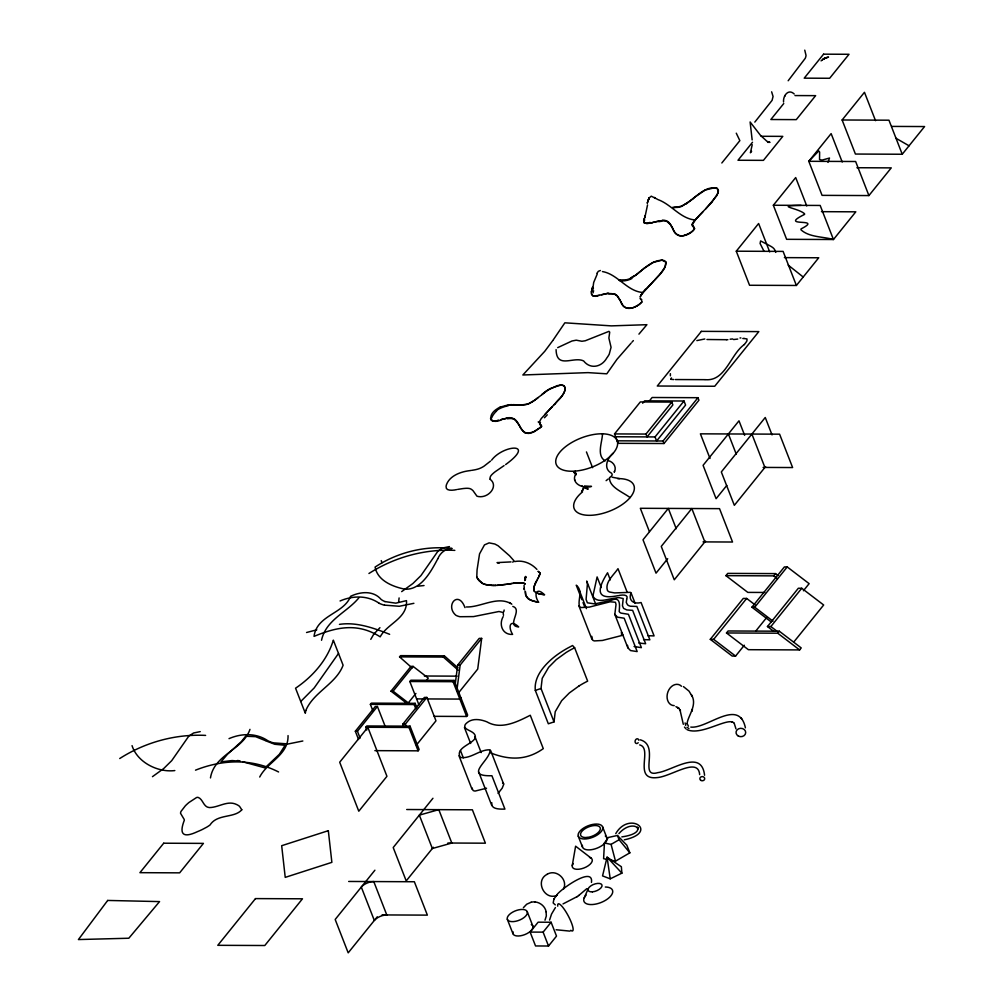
<?xml version="1.0" encoding="UTF-8"?>
<svg xmlns="http://www.w3.org/2000/svg" width="1003" height="1003" viewBox="0 0 1003 1003"><rect width="100%" height="100%" fill="white"/><g stroke="black" fill="none" stroke-linecap="round" stroke-linejoin="round"><path stroke-width="1.5" d="M524.042 585.301L524.293 589.062M687.13 723.827C687.281 716.969 697.373 705.598 691.97 695.831M650.107 222.428A10.343 3.686 -25.3 0 1 644.327 222.954L643.638 220.572L645.18 216.56M490.53 418.213C490.216 421.937 495.407 421.323 497.889 420.395M670.756 379.084L671.496 377.905M670.38 373.668L670.38 375.812M471.886 787.769L473.077 790.464A7.911 3.761 -21.3 0 0 475.159 791.054L486.543 788.233M491.545 585.401L485.515 584.511A32.134 15.283 -21.3 0 1 481.728 582.944L478.732 580.424L476.776 576.913L477.064 569.955L479.547 553.869L484.474 544.892L489.113 542.874L494.843 544.015L498.115 545.77L509.562 555.8L513.925 560.727L512.796 562.232M575.91 474.858L575.973 473.24L575.998 474.557L573.566 472.049M547.074 874.365C556.126 868.523 568.538 879.593 563.41 889.285M557.279 895.203C544.579 901.208 534.474 880.534 547.199 874.29M611.04 860.235L615.491 861.163L629.834 852.838L626.825 845.203L617.409 835.461L608.357 837.48L604.445 842.996L603.605 858.681L606.577 859.308M624.292 839.837C659.573 832.327 629.42 810.161 615.754 833.631M288.049 735.6C288.588 755.121 267.325 761.879 259.714 777.024M398.617 602.113L399.106 597.938M503.493 615.29L503.13 612.482L498.955 611.504L473.516 616.594L459.963 616.72A26.04 12.387 -21.3 0 1 455.801 615.215C444.856 605.774 458.271 589.413 464.978 607.605M752.225 144.708L750.407 152.782L751.623 151.277M591.457 291.961L592.397 288.776M525.359 578.142L525.597 576.424L525.321 579.935L525.309 579.082M455.111 685.011L457.681 665.064L479.208 638.384L481.678 638.384L477.716 669.076L458.158 693.324M456.791 691.155L460.151 665.077L481.678 638.384M592.685 289.365L593.701 282.432L597.236 274.032M645.004 216.861L647.549 204.888M783.544 101.993C782.917 95.912 788.283 88.289 794.238 93.981M591.783 636.316L592.572 640.064A9.315 4.426 -21.3 0 0 594.453 640.917L602.427 640.466L623.139 635.162M544.993 920.215L546.322 915.977L546.108 911.652M491.796 802.713C490.442 809.634 500.535 809.158 504.923 809.108L491.909 775.733C462.408 776.523 491.019 760.136 490.003 749.83C480.224 749.379 472.087 757.967 462.145 757.679A7.911 3.761 -21.3 0 1 460.076 757.089C455.5 747.624 471.861 744.527 475.284 738.007C476.663 730.046 462.157 730.949 465.191 724.642A10.569 5.028 -21.3 0 1 466.796 722.937C472.338 717.91 480.487 719.314 486.844 721.809C501.011 730.146 517.222 721.859 530.274 715.264L543.287 748.639C526.262 760.788 508.772 760.048 490.78 752.965M549.556 920.077L551.537 914.084L555.424 907.565M602.49 433.81C602.339 441.984 596.196 455.437 605.16 460.878M575.872 474.281L576.061 473.441C569.817 483.471 583.495 489.276 591.494 486.392L584.536 485.991M572.249 865.576L575.609 846.181L591.181 858.154M525.459 577.377L525.296 578.267L525.61 576.7L524.682 580.637M503.794 611.78L504.158 610.012M643.675 220.021L644.402 218.265M644.691 217.312L644.829 216.811M249.973 729.357C243.039 749.931 214.166 754.356 210.467 777.927M647.788 201.177L649.079 198.005L647.286 203.057L649.079 198.005L651.26 196.187L657.329 199.221M503.18 616.594C498.654 624.393 502.302 635.024 512.608 634.41C507.894 626.913 509.787 618.588 518.676 626.888C505.587 626.198 523.303 609.736 512.796 606.414M626.875 598.829C628.781 594.002 621.471 594.917 618.776 595.544M626.699 599.343L626.261 602.414L627.514 604.796A15.12 7.197 -21.3 0 0 630.548 606.238L636.855 606.451L649.869 639.826L643.562 639.626M614.388 471.774C616.933 467.135 613.272 461.844 608.52 460.741M784.998 95.598L784.722 96.351M584.335 486.543L582.868 489.715M321.524 640.265C325.875 619.791 346.9 612.432 358.823 597.888M614.225 472.137L614.626 471.197M584.21 897.873L588.26 888.633M553.894 899.265L553.167 902.976L555.298 904.869M591.469 882.402C593.801 865.276 559.486 890.162 556.991 894.789M618.914 833.618C633.457 816.73 651.311 832.866 621.835 836.878M665.139 266.861L665.879 262.096L662.018 260.203M539.25 575.91L539.89 574.28A13.54 6.432 -21.3 0 0 540.015 573.641A10.381 4.94 -21.3 0 0 540.04 573.189L538.761 576.863L539.188 576.023M535.426 582.994L533.734 588.009L534.323 591.306M535.489 582.868L536.781 580.411M665.052 267.024L660.488 273.656M370.771 639.362L373.806 634.122L379.936 627.677M554.107 898.838L557.141 894.601M553.819 899.403L554.183 898.675M648.653 198.807L649.079 198.005M538.611 577.139L538.272 577.753M538.41 577.502L537.533 579.057M537.696 578.769L534.097 586.341L533.985 590.704A14.995 7.134 -21.3 0 0 534.223 591.168M827.964 162.398L829.494 158.048L822.046 160.104L819.539 159.515L819.627 152.03L818.736 150.977L808.794 161.307L822.071 195.359L868.911 195.572L891.253 167.877L856.901 167.727M532.656 432.356L540.667 427.428L541.457 425.723L540.228 424.419L541.269 425.322M596.885 273.343L598.352 271.311L600.383 270.509M641.005 294.995C637.808 301.916 643.939 289.203 646.308 288.726M581.564 491.771L583.407 488.85L582.166 490.818M641.105 294.844L660.413 273.756M553.129 340.055L564.852 322.816L611.341 325.875L646.897 324.696L638.936 334.137M552.766 340.594L544.742 351.326L522.851 374.984L588.034 372.627L606.802 373.818L616.995 359.3L631.113 343.126M593.437 288.212C588.811 292.249 592.259 298.242 597.324 295.76M523.403 907.677L526.688 904.23L531.151 902.224M541.081 426.939L534.411 431.603L527.992 433.371M338.512 653.442L314.19 687.945L300.737 701.498M695.618 219.544L692.409 224.522L694.577 228.609L693.7 227.292M721.834 162.987L739.85 140.646L736.277 133.186M754.82 122.103L772.084 100.363L773.062 96.501L771.646 91.825M788.17 80.754L805.259 58.312A28.071 13.352 -21.3 0 0 806.023 55.366L804.757 50.15M752.513 142.263L738.007 160.254L763.433 160.355L782.779 136.37L761.164 136.283M783.757 103.535L770.856 119.52L796.282 119.633L815.627 95.649L794.978 95.561M412.108 667.948L399.558 656.877L400.548 655.649L444.342 655.837L458.02 667.923M373.053 711.24L370.37 704.357L371.361 703.141L415.154 703.329L416.759 707.454M784.384 257.621L818.724 257.771L796.395 285.466L749.554 285.266L736.277 251.201L758.619 223.506L769.69 251.891M821.457 211.671L855.797 211.821L833.455 239.516L786.628 239.316L773.351 205.251L795.692 177.556L806.751 205.941M891.792 126.416L924.578 126.554L902.236 154.249L855.409 154.048L842.119 119.984L864.461 92.289L875.531 120.673M358.56 739.499L355.338 731.25L375.323 706.463L377.416 706.476L385.465 727.1M355.338 731.25L357.432 731.25L377.416 706.476M415.906 693.449L408.284 702.89L406.202 702.877L391.007 691.167L411.004 666.393L413.086 666.393L428.281 678.103L426.375 680.473M391.007 691.167L393.101 691.18L413.086 666.393M366.822 730.008L365.756 727.263L366.797 725.971L410.039 726.159L419.154 749.542L418.113 750.833L374.871 750.645M418.865 704.695L409.826 681.513L410.879 680.222L454.121 680.41L467.674 715.177L466.633 716.468L434.199 716.33M649.229 401.112L652.138 397.501L697.963 397.702L698.941 400.21L664.011 443.514L618.187 443.326L614.526 433.923L640.328 401.94L671.772 402.078L672.875 404.911L647.073 436.894L645.97 434.061L671.772 402.078M642.672 403.231L644.603 400.836L684.008 401.012L685.588 405.062L656.614 440.981L655.034 436.932L684.008 401.012M399.558 656.877L443.351 657.065L444.342 655.837M370.37 704.357L414.164 704.545L415.154 703.329M403.946 726.862L402.867 724.103L424.394 697.424L426.864 697.436L435.979 720.818L416.408 745.079M402.867 724.103L405.337 724.116L426.864 697.436M365.756 727.263L408.998 727.451L410.039 726.159M409.826 681.513L453.068 681.689L454.121 680.41M617.209 440.819L663.033 441.007L697.963 397.702M460.891 697.787L459.85 699.078L427.416 698.941M374.909 870.203L335.178 919.475L348.191 952.85L377.266 916.805M432.945 798.263L393.201 847.535L406.215 880.91L433.359 847.259M667.697 558.696L656.025 573.164L643.011 539.79L668.311 508.421L676.235 528.731M726.799 485.427L716.092 498.704L703.078 465.329L738.985 420.821L744.64 435.327M705.498 541.068L674.267 579.797L661.253 546.409L691.819 508.521L704.833 541.896M765.577 466.596L734.334 505.324L721.32 471.949L765.251 417.486L772.034 434.901M764.787 592.46L747.824 592.397L725.921 575.659L727.752 573.39L775.545 573.603L777.977 575.459M744.314 645.242L735.575 656.075L732.19 656.062L710.287 639.337L743.286 598.427L746.671 598.44L755.184 604.947M710.287 639.337L713.672 639.35L746.671 598.44M726.485 632.968L728.09 630.975L779.306 631.2L801.221 647.925L799.617 649.919L748.388 649.693L726.485 632.968L777.701 633.194L799.617 649.919M725.921 575.659L773.714 575.872L775.545 573.603M771.382 622.073L751.911 607.204L784.396 566.921L787.23 566.933L809.133 583.658L803.403 590.767M751.911 607.204L754.732 607.216L787.23 566.933M755.961 630.812L766.631 617.572M773.539 631.188L767.458 626.536L798.338 588.247L801.748 588.272L823.664 604.997L793.737 642.083M767.458 626.536L770.868 626.549L801.748 588.272M530.136 932.088L538.122 922.183L551.098 922.246L556.515 936.112L548.528 946.017L535.539 945.954L530.136 932.088L543.112 932.138L551.098 922.246M777.701 633.194L779.306 631.2M694.903 220.397L698.05 216.836M744.339 344.531C730.322 354.335 725.545 381.641 705.197 379.661M498.065 793.373L502.19 788.182L503.744 784.283L490.617 750.457M695.693 219.469L700.407 214.341M711.842 202.28L717.86 193.416L718.399 190.369L717.283 188.514L718.374 191.56L716.606 195.911L705.761 208.825M558.872 399.595C562.344 396.849 570.093 384.638 560.364 385.165M711.603 202.556L700.583 214.166M558.633 399.858L553.969 404.899M613.297 453.13C607.291 457.932 602.878 468.564 611.391 473.128C613.523 474.921 610.915 476.688 609.473 477.679C609.197 487.257 622.75 492.034 630.097 497.588M633.357 340.594L632.003 342.111M551.086 407.895L541.231 418.577L539.313 421.962L540.178 424.382L539.489 423.592M698.138 216.736L701.649 213.05M545.168 414.101L553.443 405.45M555.198 403.62C558.571 398.83 567.949 392.374 564.137 385.904A8.576 4.075 -21.3 0 0 561.53 385.165L557.392 385.603M646.634 288.413L653.856 280.89M555.023 403.795L554.145 404.71M654.771 279.95C659.297 274.772 665.766 269.694 665.992 262.435M702.927 211.746L702.012 212.686M551.487 407.469L552.377 406.554M586.855 888.62L578.693 895.554M608.169 479.008L606.125 480.663M491.62 460.139C503.055 444.818 536.63 441.972 505.625 464.59M490.505 461.104L484.136 466.094A16.462 7.836 -21.3 0 1 483.358 466.596L482.593 467.047A11.422 5.429 -21.3 0 1 478.945 468.74L478.067 469.028A19.433 9.24 -21.3 0 1 473.215 470.106L471.598 470.382M692.897 198.732L693.85 197.93M693.086 198.569L691.305 200.036M692.584 198.995L694.816 197.127M692.258 199.258L686.177 203.948M694.289 197.566C700.52 192.576 708.77 185.68 717.233 188.464A8.576 4.075 -21.3 0 0 714.625 187.724L705.222 190.031L694.979 197.002M642.534 269.619L639.337 272.264M642.86 269.343L644.001 268.415M541.72 394.58L545.456 391.609M639.174 272.39L637.732 273.568M538.147 397.539L537.006 398.454M691.155 200.174L681.376 206.48A11.309 6.958 -6.9 0 1 678.015 207.358L672.687 207.558M644.164 268.277L653.254 262.397L661.817 260.191M637.569 273.694L636.441 274.584M536.843 398.592L535.865 399.37M821.068 60.87L821.984 60.155M636.266 274.722L633.883 276.452M545.544 391.534L546.622 390.744M822.548 59.415L823.425 58.826M535.238 399.846L528.142 403.983L521.184 405.011M546.71 390.681L557.166 385.654M563.022 903.904L577.264 896.557M577.013 896.732L578.944 895.378M533.483 401.125L549.719 388.738L560.15 385.177M822.435 59.829L824.278 58.675L823.576 59.089M401.664 591.632L412.897 583.52L420.934 575.609L438.035 551.048L442.787 547.964L449.432 546.597M152.469 776.661L163.702 768.549L171.726 760.638L188.827 736.089L193.579 732.992L200.224 731.626M504.083 465.605L495.407 471.573A30.93 14.706 -21.3 0 0 493.94 472.726L492.598 473.917A13.44 6.394 -21.3 0 0 490.693 476.086L490.442 476.588A12.4 5.893 -21.3 0 0 490.154 479.208M532.305 401.902L532.392 401.839A33.688 22.053 -4.8 0 0 533.069 401.338M532.217 401.965L528.368 403.908M579.157 685.851L569.328 692.96L561.68 700.671L555.223 711.704L554.032 721.884L548.328 723.777L535.314 690.403C533.909 677.677 542.949 666.719 551.951 658.883A58.688 27.921 -21.3 0 1 567.823 648.026L572.563 645.531L574.631 647.762L587.645 681.137A53.711 25.539 -21.3 0 0 579.157 685.851M368.941 573.503C394.279 557.254 424.72 548.854 454.823 550.371M119.733 758.531C145.071 742.283 175.512 733.883 205.615 735.4M823.551 58.751L824.453 58.274M604.445 842.996L611.078 844.388L619.102 839.724L629.834 852.838M636.918 305.777C638.836 305.639 643.349 300.135 641.92 301.916C637.168 307.332 625.797 312.397 621.96 303.759M636.83 305.827C631.326 309.588 622.913 309.476 620.819 301.69M557.681 347.652L571.973 340.995L576.261 340.18L581.89 341.271L585.301 340.757L608.921 331.366L609.711 332.118L608.884 338.099L611.065 347.314L609.247 354.159A43.505 20.687 -21.3 0 1 606.802 357.983C601.762 367.098 590.378 369.606 583.658 360.98C573.716 355.965 556.489 369.58 556.088 349.608M824.052 58.813L826.76 57.572L825.983 57.873M610.225 878.829L621.873 873.162L621.371 866.742L607.078 857.189L602.552 875.907L610.225 878.829L607.078 857.189L621.873 873.162M824.353 58.324L828.566 57.071L826.485 57.685M500.271 407.118L508.045 404.936L517.322 404.861M696.859 340.594L704.808 338.976M532.543 432.406C526.776 435.465 521.51 431.064 519.592 425.786M424.018 585.539L417.762 586.203M174.823 770.567C158.01 772.686 137.348 762.468 132.045 745.643M340.067 600.973C352.642 595.506 367.487 595.205 379.034 603.179M229.023 738.634C241.598 733.168 256.429 732.867 267.989 740.841A46.527 35.281 -43.9 0 0 273.443 742.859L288.225 743.95L302.831 740.991M535.314 690.403L541.018 688.509L542.209 678.329L548.666 667.283L556.314 659.585L566.143 652.477A53.711 25.539 -21.3 0 1 574.631 647.762M413.888 603.317L399.269 606.276L384.525 605.135M684.56 235.316C688.208 233.912 692.459 232.207 694.552 228.734C689.688 236.131 676.298 239.805 673.189 229.311M684.334 235.379C679.207 237.861 673.991 232.984 672.461 227.944M306.554 632.504L316.798 629.809M195.51 770.166C222.904 759.284 252.016 758.418 278.583 771.971M652.339 222.603L654.997 221.914M653.793 222.227L658.858 221.049M652.928 222.453L649.718 223.243M599.042 295.358L607.204 293.44M601.537 294.719L608.608 293.24M501.049 419.58L501.951 419.342M652.1 222.666L646.922 223.669L644.102 222.716M498.779 420.169L498.115 420.345M599.293 295.296L597.437 295.735M502.691 419.166C489.89 425.999 486.593 415.204 497.312 408.735A14.443 7.748 -14.4 0 1 500.209 407.068M655.247 221.851L662.243 220.635M502.177 419.292L504.91 418.652M598.553 295.484L593.011 296.023L591.469 294.055M503.531 418.966L507.531 418.201M531.277 902.198C537.821 900.581 545.018 905.283 546.184 911.94M505.136 418.615C516.583 414.001 518.25 427.378 524.745 432.644M622.086 632.705L621.145 632.88M339.453 624.367C356.629 621.797 373.893 628.104 389.64 634.31M457.581 489.426L462.584 488.637A33.663 16.01 -21.3 0 1 463.474 488.524L465.129 488.373A13.603 6.469 -21.3 0 1 469.968 488.637L470.445 488.862A15.02 7.146 -21.3 0 1 471.573 489.451L472.739 490.404A33.036 15.709 -21.3 0 1 473.165 490.868L476.851 496.034A16.336 7.773 -21.3 0 0 477.089 496.247C487.997 499.406 499.268 486.104 490.116 479.284M456.666 489.577C452.579 490.517 445.595 491.094 446.097 486.656A22.116 10.519 -21.3 0 1 446.561 484.424C449.206 477.516 456.415 473.742 463.185 471.911A22.317 10.619 -21.3 0 1 465.292 471.397L467.034 471.059A32.334 15.384 -21.3 0 1 467.724 470.946L470.909 470.47M607.329 293.415L614.676 293.904M511.831 604.207C497.952 595.13 481.039 607.467 466.382 606.965M618.036 595.657C596.973 600.02 596.033 591.005 607.555 572.788L610.313 579.884M706.952 339.503L726.385 339.704M507.932 584.085L510.076 583.771M506.653 584.273L511.781 583.52M506.778 584.26L497.012 585.351A56.093 26.68 -21.3 0 0 501.563 584.95M510.828 583.658L513.586 583.27M505.587 584.436L501.563 584.95M512.771 583.382L515.492 583.031M732.717 338.951L730.134 339.215M513.799 583.232L518.89 582.743M737.719 339.064L734.647 339.415A54.438 25.89 -21.3 0 1 733.557 339.541M625.696 279.837L619.027 279.987M508.295 404.899L510.728 404.685M515.705 583.006L520.657 582.718M511.029 561.906L497.037 562.608L499.068 563.247M514.664 561.567C523.002 559.9 531.264 563.322 536.918 569.403M740.026 337.973L740.891 337.923M661.566 220.685L666.594 221.224L670.468 224.584M510.853 404.685L512.057 404.66M495.507 585.426L496.41 585.388L493.639 585.451M495.407 585.426L491.733 585.413M569.992 931.123L556.113 929.756M744.013 338.475L746.984 338.951L746.947 340.794A19.471 9.265 -21.3 0 1 745.981 342.362A52.256 24.849 -21.3 0 1 744.339 344.531M801.109 205.364C773.376 205.866 798.187 207.834 804.569 213.777L804.556 214.404C776.673 228.17 824.779 216.861 801.046 228.897L800.933 229.775C809.333 237.435 822.936 236.507 833.455 239.516L820.178 205.452L773.351 205.251M704.821 379.661L675.42 379.548M842.119 119.984L888.959 120.197L902.236 154.249M767.621 142.326L770.003 142.338L767.032 141.36L760.55 135.443L750.119 121.965L752.15 139.918M736.277 251.201L783.105 251.402L796.395 285.466M527.754 433.371L524.845 432.694M614.526 433.923L645.97 434.061M615.629 436.756L655.034 436.932M763.107 467.423L792.608 467.548L779.594 434.174L700.395 433.835L710.011 458.496M703.028 541.896L732.541 542.021L719.527 508.646L640.328 508.295L649.38 531.515M457.681 665.064L460.151 665.077M424.357 676.009L457.205 676.147M416.609 698.89L424.332 698.928M406.704 809.521L472.388 809.81L485.402 843.184L447.865 843.021M348.68 881.461L414.352 881.75L427.366 915.125L382.018 914.924M493.451 585.451L487.27 584.912A31.707 15.083 -21.3 0 1 482.681 583.458L477.541 578.643A52.444 24.937 -21.3 0 1 476.789 576.913M520.933 405.011L514.689 404.71M519.654 582.718L523.403 583.094A9.152 4.351 -21.3 0 1 524.995 583.947M673.753 379.535L670.982 379.322M513.022 404.66L514.451 404.71M519.968 404.986L524.908 404.773A11.309 6.958 -6.9 0 0 528.305 403.946M519.73 404.986L518.764 404.936M620.255 280.063L619.428 280.013M695.242 219.996C680.385 218.742 671.358 204.336 657.855 199.559M642.936 292.5C626.938 291.397 617.873 274.17 602.439 271.562M534.687 901.923L535.364 901.985M538.573 602.226L532.493 600.885L528.568 598.941L525.748 595.255L525.296 591.231L525.672 595.017A30.993 14.744 -21.3 0 0 530.374 600.032L535.727 601.75A50.2 23.871 -21.3 0 0 538.573 602.226C533.32 594.215 536.693 586.642 544.303 594.679A56.043 26.655 -21.3 0 1 542.009 594.403L539.526 593.964M647.913 635.701L654.094 635.915L641.08 602.54C633.144 604.596 628.079 599.882 631.05 592.949A4.977 2.37 -21.3 0 0 630.26 592.347L614.576 592.911L609.511 591.996A14.807 7.046 -21.3 0 1 607.479 590.516C604.646 582.166 613.886 574.97 617.986 568.663L627.038 591.883M544.629 594.704L538.661 593.751L535.075 592.109L539.376 593.926M733.782 722.799C727.614 717.057 701.348 736.077 687.08 729.683M690.779 727.087C707.178 729.056 738.973 697.398 745.405 727.802M619.515 478.632L612.156 477.202M240.469 761.327L232.157 760.55L220.986 761.866L227.543 754.181L241.422 741.556L245.597 736.252L255.602 736.653L265.444 740.628M538.072 571.371L540.028 573.089L538.36 571.434M242.651 761.753L264.968 767.884L279.398 754.256L285.103 745.279L274.747 744.264L266.021 740.929M731.726 722.035L732.34 722.16M638.786 643.036L645.644 643.738L632.63 610.363L626.8 609.937L623.59 608.382L622.449 605.825L623.202 598.578L618.926 597.587A31.356 14.92 -21.3 0 0 613.071 598.528C606.94 599.18 597.913 603.129 593.5 597.149A29.526 14.042 -21.3 0 1 593.074 595.28L597.111 576.926L601.261 587.557M512.721 418.427L514.025 418.953M384.951 601.587L395.796 603.167L406.491 600.634C407.619 618.625 387.271 623.44 380.2 636.83C357.895 622.725 337.347 626.737 314.039 636.378C316.835 614.939 343.929 613.874 350.548 596.334C360.403 591.569 373.392 590.341 381.14 599.443A27.67 20.775 -43.4 0 0 384.976 601.562M502.541 783.042L503.631 783.832M614.024 293.628L617.071 295.735L619.453 299.157M634.072 646.496L641.406 647.662L628.405 614.275L621.058 613.121A13.829 6.57 -21.3 0 1 619.177 611.517C619.716 605.386 620.844 595.958 611.228 600.321A67.414 32.071 -21.3 0 0 608.382 600.985L594.754 603.894L587.382 602.828L586.091 599.43L587.394 584.172A65.371 31.093 -21.3 0 0 586.68 581.05L595.707 604.207M675.922 706.626L678.868 708.394L680.46 710.776L679.984 709.848L683.306 724.291M640.202 739.8C660.3 745.392 638.272 778.303 657.767 772.649C671.997 770.931 701.573 748.175 704.57 775.269M688.961 728.542L686.98 727.325M895.679 138.088L909.057 145.799M574.33 472.476L575.17 473.002M639.701 744.928C653.154 748.251 632.605 780.259 656.952 777.626C671.396 776.56 698.226 756.375 699.655 774.629M683.444 686.604L689.036 691.142L692.271 696.521M510.627 603.279L509.449 602.515M641.23 299.646C643.788 301.978 637.795 295.923 641.13 299.584M654.395 197.466L655.072 197.93M773.714 575.872L777.363 578.656M754.732 607.216L773 621.158M770.868 626.549L776.949 631.2M713.672 639.35L735.575 656.075M393.101 691.18L408.284 702.89M788.195 265.105L803.215 277.016M693.85 227.405L692.747 226.39M443.351 657.065L458.183 670.142M688.459 726.197L687.13 723.652M584.498 487.044C592.083 490.191 586.504 489.752 582.079 485.941M685.977 728.88L684.472 727.075M741.894 719.001L740.791 717.797M734.171 723.138L735.939 728.83M669.803 223.719L671.12 225.575M775.783 252.38C773.977 247.026 772.949 247.528 760.613 240.933L760.086 243.478L764.035 251.327M517.147 421.724L519.416 425.46M670.518 224.659L672.386 227.794M671.208 225.725L673.113 229.16M581.903 599.694L576.249 585.175C583.52 591.005 577.339 600.057 579.571 606.69A9.315 4.426 -21.3 0 0 581.439 607.542L589.413 607.091L610.125 601.787L615.441 602.264L616.018 604.533L614.826 614.388L627.84 647.775L630.523 650.558L637.181 651.574L624.167 618.199L617.509 617.184L614.826 614.388M621.91 303.671L619.541 299.308M620.418 300.938L617.509 296.261A21.539 14.443 -23 0 0 616.419 295.07M665.929 262.222L664.926 260.968A8.576 4.075 -21.3 0 0 662.319 260.228C648.715 260.329 640.616 273.944 629.069 278.984A11.309 6.958 -6.9 0 1 625.696 279.862M691.456 694.69L691.769 695.392M617.409 835.461L619.102 839.724M868.911 195.572L855.634 161.508L808.794 161.307L831.136 133.612L842.207 161.997M751.886 434.048L764.9 467.436M728.391 433.948L736.302 454.271M663.033 441.007L664.011 443.514M586.442 451.927L592.585 467.686M631.175 593.224L635.137 603.38M579.095 589.764L586.454 608.62M583.031 602.59L584.736 606.953M578.856 605.749L591.87 639.124M602.59 826.823A13.039 6.206 -21.3 0 1 586.228 838.909A13.039 6.206 -21.3 0 1 582.455 828.854A13.039 6.206 -21.3 0 1 602.59 826.823L606.84 837.731M541.018 688.509L554.032 721.884M578.267 836.239L582.517 847.134M474.946 736.628L481.177 752.589M453.068 681.689L466.633 716.468M464.427 727.514L470.658 743.474M543.112 932.138L548.528 946.017M478.719 772.022L491.733 805.396M527.265 911.777A10.657 5.065 -21.3 0 1 513.712 921.581A10.657 5.065 -21.3 0 1 510.916 913.257A10.657 5.065 -21.3 0 1 527.265 911.777L532.869 926.145M460.49 750.595L463.311 757.854M458.96 755.735L471.974 789.11M507.33 919.3L512.934 933.668M414.164 704.545L415.781 708.682M408.998 727.451L418.113 750.833M405.337 724.116L406.416 726.874M357.432 731.25L360.115 738.133M685.676 725.457L685.074 722.912M381.253 560.602L381.892 562.833M611.078 844.388L615.491 861.163M627.84 647.775L627.552 645.33M524.318 589.15L524.193 588.322L524.419 589.889M574.631 479.547L574.719 480.299M674.217 705.623A10.87 8.237 -72.4 0 1 667.96 691.769A10.87 8.237 -72.4 0 1 681.501 686.253M638.184 742.696A2.42 1.83 -72.4 0 1 635.35 742.684A2.42 1.83 -72.4 0 1 636.253 739.136A2.42 1.83 -72.4 0 1 638.811 740.239M605.31 836A13.039 6.206 -21.3 0 1 597.286 848.074A13.039 6.206 -21.3 0 1 582.392 845.316M605.31 887.016A15.321 7.284 -21.3 0 1 610.727 896.055A15.321 7.284 -21.3 0 1 590.554 904.556A15.321 7.284 -21.3 0 1 586.091 895.115M589.501 857.415A10.619 5.053 -21.3 0 1 590.052 864.323A10.619 5.053 -21.3 0 1 576.863 869.3A10.619 5.053 -21.3 0 1 573.189 863.57M557.718 906.173A15.333 3.235 62 0 1 568.062 915.501A15.333 3.235 62 0 1 570.72 930.295M531.302 924.478A10.657 5.065 -21.3 0 1 524.87 934.57A10.657 5.065 -21.3 0 1 512.997 931.749M621.396 634.372A73.106 34.766 -21.3 0 1 622.512 634.097M674.768 207.433A22.969 12.462 -6.2 0 1 672.75 207.395M683.344 205.339A13.177 7.535 -6.7 0 1 674.931 207.17M685.826 203.722A26.203 16.625 -6 0 1 683.344 205.201M692.346 223.97A11.209 3.21 -40.7 0 1 694.665 220.459M692.973 226.164A18.029 4.576 -43.3 0 1 692.007 224.321M662.431 220.133A14.493 10.005 -38.4 0 1 669.891 223.656M658.795 221.713A28.147 20.436 -38.3 0 1 661.441 221.287M644.352 222.503A14.13 5.842 -26.4 0 1 643.663 221.914M644.277 220.861A13.315 6.031 -21.6 0 1 644.741 219.883M645.092 216.824A13.24 7.41 -11.3 0 1 645.293 216.372M644.979 216.096A7.924 4.789 1.4 0 1 645.268 215.532M727.89 339.716A54.438 25.89 -21.3 0 1 726.41 339.678M742.822 338.512A36.973 17.59 -21.3 0 1 744.038 338.45M617.647 478.632A32.033 15.233 -21.3 0 1 629.508 498.265A32.033 15.233 -21.3 0 1 584.912 515.04A32.033 15.233 -21.3 0 1 582.58 491.834M520.62 582.768A10.883 5.178 -21.3 0 1 525.208 583.972M631.953 278.483A14.205 9.416 -9.1 0 1 619.929 280.827M633.532 276.214A25.251 16.951 -3.1 0 1 631.05 277.681M614.438 294.155A13.904 9.353 -23.6 0 1 616.218 295.233M608.733 293.904A15.258 10.92 -36 0 1 613.836 293.967M593.074 292.863A26.015 9.754 -45.1 0 1 593.613 290.732M591.745 288.764A15.095 8.588 -7.9 0 1 592.535 287.234M495.77 411.042A15.935 7.949 -16.4 0 1 508.182 405.789M491.696 417.875A22.756 9.679 -26.3 0 1 496.661 410.891M512.019 404.886A32.046 22.643 -14.4 0 1 512.972 404.886M544.466 417.762A16.361 1.893 -44.9 0 1 547.274 414.803M540.492 422.476A14.13 4.739 -35.9 0 1 538.197 421.937M540.291 425.836A19.772 3.736 -23.8 0 1 541.796 426.488M517.072 421.774A25.664 17.515 -43.5 0 0 516.219 420.608L515.454 419.918A15.02 10.068 -29.1 0 0 514.125 418.853M507.455 418.803A14.882 10.469 -34.6 0 1 512.558 418.715M384.5 605.198A46.527 35.281 -43.9 0 1 379.009 603.217M237.46 760.487A20.073 1.191 13.5 0 1 239.592 760.826M241.798 809.772C234.401 818.41 217.3 813.596 210.041 824.967A21.677 10.306 -21.3 0 1 206.618 827.224L202.293 829.506A37.299 17.741 -21.3 0 1 197.503 831.625C182.245 838.809 179.173 833.556 184.314 820.241A13.879 6.607 -21.3 0 0 184.063 819.213L180.54 813.308A14.255 6.783 -21.3 0 1 181.016 811.402L185.354 805.785A45.724 21.753 -21.3 0 1 188.928 802.513L196.513 797.561A2.62 1.241 -21.3 0 1 197.992 797.36C203.07 798.965 203.233 807.014 209.226 807.565C218.478 807.678 227.531 799.918 236.771 804.594A35.807 17.026 -21.3 0 1 239.554 806.362L241.798 809.772M638.159 828.139L638.071 828.942L637.507 827.111L638.146 828.139M305.79 710.55L305.326 713.271L295.559 688.208C312.522 676.749 327.379 660.024 333.335 640.165L343.101 665.227C336.143 683.908 313.538 692.007 305.79 710.55M691.681 711.265L692.409 709.297L691.681 711.265M437.847 558.684C431.114 571.271 421.197 590.14 404.886 589.187C392.787 586.742 377.504 580.687 375.097 567.059C397.589 552.227 425.335 545.406 452.127 548.491C445.645 548.403 440.217 552.854 437.847 558.684M107.685 900.443L78.422 939.56L128.823 938.231L159.552 901.597L107.685 900.443M163.702 843.21L139.931 872.673L179.65 872.848L203.421 843.385L163.702 843.21M823.576 54.175L804.23 78.159L829.657 78.272L849.002 54.287L823.576 54.175M367.85 727.338L339.691 762.23L358.786 811.214L386.945 776.309L367.85 727.338M701.373 331.354L657.291 386.017L714.725 386.255L758.82 331.604L701.373 331.354M255.489 898.6L217.801 945.315L264.792 945.516L302.467 898.801L255.489 898.6M328.32 830.685L281.68 845.705L285.228 877.374L331.868 862.354L328.32 830.685M438.8 809.659L419.342 815.126L432.356 848.513L451.814 843.034L438.8 809.659M678.266 707.88L677.564 707.403L678.868 708.394L678.279 707.88M386.782 914.949L373.768 881.574A9.666 4.601 -21.3 0 0 361.306 887.078L374.32 920.453A9.666 4.601 -21.3 0 1 386.782 914.949M738.233 735.989A4.827 4.175 0.6 0 0 745.693 732.717A4.827 4.175 0.6 0 0 738.672 728.767A4.827 4.175 0.6 0 0 738.233 735.989M700.959 780.422A2.42 2.081 0.6 0 0 704.695 778.792A2.42 2.081 0.6 0 0 701.185 776.811A2.42 2.081 0.6 0 0 700.959 780.422M587.056 837.467A10.481 4.99 -21.3 0 0 600.208 827.751A10.481 4.99 -21.3 0 0 584.022 829.381A10.481 4.99 -21.3 0 0 587.056 837.467M592.372 891.843A7.41 3.523 -21.3 0 0 602.001 885.097A7.41 3.523 -21.3 0 0 590.754 885.925A7.41 3.523 -21.3 0 0 592.372 891.843M575.258 471.097A32.685 15.546 -21.3 0 0 617.309 441.195A32.685 15.546 -21.3 0 0 567.447 445.269A32.685 15.546 -21.3 0 0 575.258 471.097"/></g></svg>
